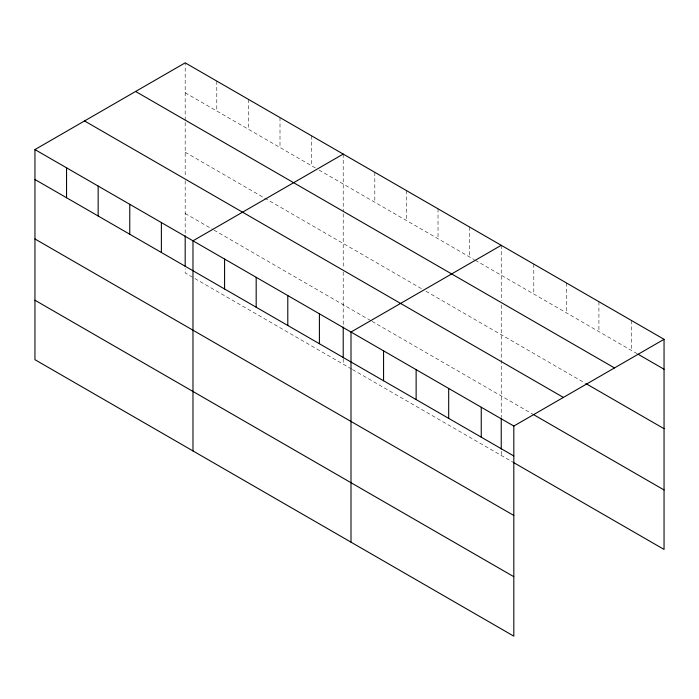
<?xml version="1.0" encoding="UTF-8"?>
<svg xmlns="http://www.w3.org/2000/svg" width="699" height="699" viewBox="0 0 699 699"><rect width="100%" height="100%" fill="white"/><g stroke="black" fill="none" stroke-linecap="round" stroke-linejoin="round"><path stroke-width="0.52" stroke-dasharray="3.5 2.62" d="M185.183 120.368L185.183 62.84M185.183 92.766L315.319 167.9M319.041 170.049L474.28 259.67M475.206 260.211L637.069 353.659M185.183 152.225L422.222 289.08M425.936 291.23L584.967 383.043M185.183 213.492L213.073 229.595M213.999 230.128L371.099 320.824M372.025 321.365L533.8 414.76M351.571 369.02L185.183 272.951L185.183 268.704M352.506 369.553L513.328 462.406M631.485 320.509L631.485 350.435M598.921 301.715L598.921 331.632M566.365 282.912L566.365 312.837M533.8 264.108L533.8 294.034M501.235 245.314L501.235 300.719M501.235 304.965L501.235 417.198M501.235 451.178L501.235 455.425M469.632 227.061L469.632 256.987M438.028 208.818L438.028 238.743M406.416 190.574L406.416 220.491M374.813 172.321L374.813 202.247M343.209 154.077L343.209 211.605M343.209 213.728L343.209 267.761M343.209 271.981L343.209 325.961M343.209 358.875L343.209 364.188M311.605 135.824L311.605 165.75M280.002 117.581L280.002 147.506M248.39 99.337L248.39 129.263M216.786 81.084L216.786 111.01M185.183 122.491L185.183 176.524M185.183 180.744L185.183 233.667"/><path stroke-width="1.05" d="M34.95 149.577L513.817 426.049L513.817 636.16L34.95 359.688L34.95 149.577L185.183 62.84L664.05 339.312L664.05 549.423L513.328 462.406M343.209 154.077L192.976 240.814L192.976 450.925M501.235 245.314L351.003 332.042L351.003 542.162M513.817 426.049L664.05 339.312M638.004 354.192L664.05 369.238M135.606 91.464L614.473 367.936M585.902 383.576L664.05 428.697M84.527 120.953L563.394 397.425M533.8 414.76L664.05 489.964M34.95 179.503L513.817 455.975M34.95 238.962L513.817 515.434M34.95 300.229L513.817 576.701M501.235 418.264L501.235 449.055M481.253 407.246L481.253 437.172M448.688 388.443L448.688 418.369M416.132 369.649L416.132 399.575M383.568 350.846L383.568 380.772M343.209 327.027L343.209 357.818M319.399 313.799L319.399 343.725M287.796 295.555L287.796 325.481M256.183 277.302L256.183 307.228M224.58 259.058L224.58 288.984M185.183 235.79L185.183 266.581M161.373 222.562L161.373 252.488M129.769 204.318L129.769 234.244M98.157 186.065L98.157 215.991M66.554 167.821L66.554 197.747"/></g></svg>
